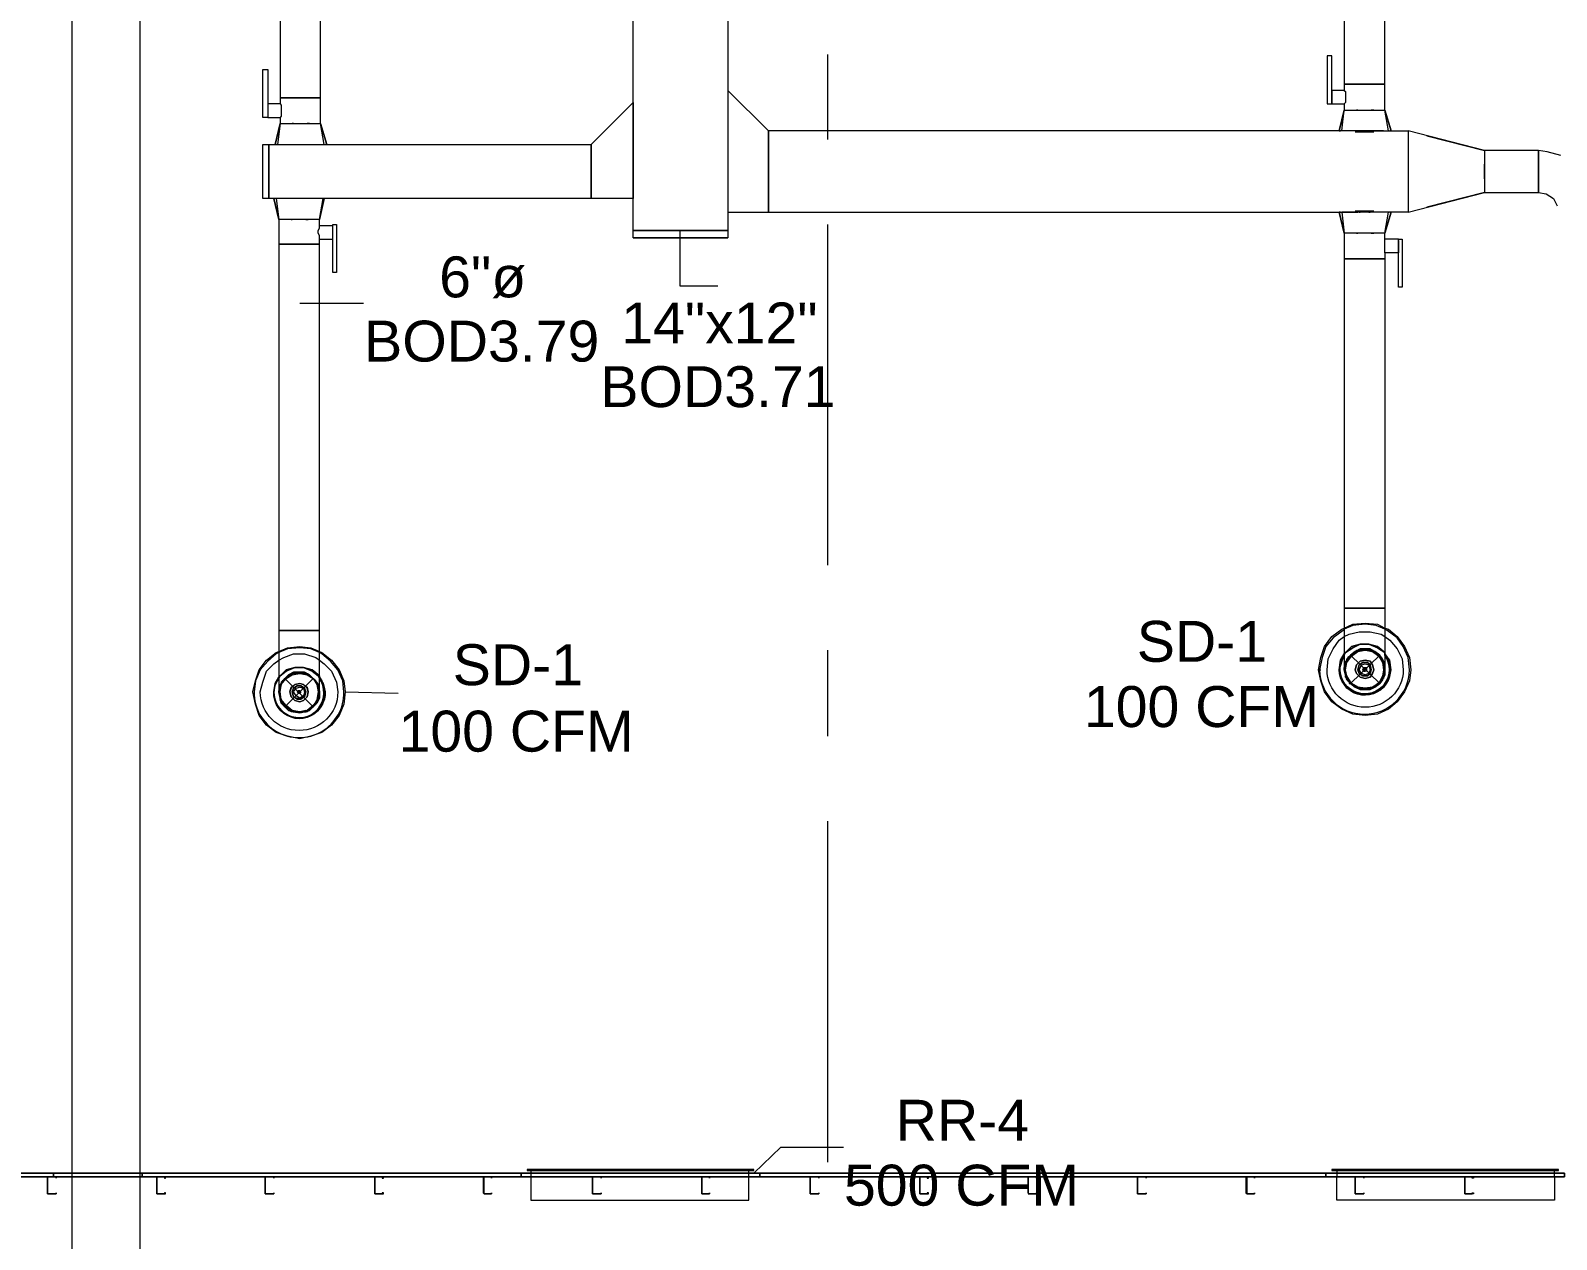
# Model space of a CAD drawing. Header units: metres. Extents: x 29 to 268, y -7 to 151.
# Drawn here: x 80.54 to 86.22, y 35.82 to 40.32 of the extents above; entities that cross this region are included whole.
import ezdxf

# ---------------------------------------------------------------- set-up
doc = ezdxf.new("R2010")
doc.units = ezdxf.units.M
doc.layers.add('HVAC - Ductos', color=5, linetype='Continuous', lineweight=50)
doc.layers.add('PDF2_Geometry', color=7, linetype='Continuous', true_color=0xaaaaaa)
doc.layers.add('PDF2_Text', color=7, linetype='Continuous')
doc.styles.add('PDF Helvetica', font='')
doc.styles.get('PDF Helvetica').set_extended_font_data('Helvetica')

msp = doc.modelspace()

# ---------------------------------------------------------------- linework, layer by layer
at = {"layer": 'HVAC - Ductos', "lineweight": 0}
for points in [[(85.4307, 40.123), (85.4353, 40.123), (85.4398, 40.123), (85.4536, 40.123), (85.4719, 40.123), (85.4903, 40.123), (85.5086, 40.123), (85.5269, 40.123), (85.5452, 40.123), (85.5636, 40.123), (85.5728, 40.123), (85.5819, 40.123), (85.5819, 41.3697), (85.5728, 41.3697), (85.5636, 41.3697), (85.5452, 41.3697), (85.5269, 41.3697), (85.5086, 41.3697), (85.4903, 41.3697), (85.4719, 41.3697), (85.4536, 41.3697), (85.4398, 41.3697), (85.4353, 41.3697), (85.4307, 41.3697)], [(82.7815, 39.5775), (82.7815, 40.7647), (83.1344, 40.7647), (83.1344, 39.5775)], [(81.4019, 40.178), (81.4202, 40.178), (81.4202, 39.9992), (81.4019, 39.9992)], [(82.7815, 39.6967), (82.6257, 39.6967), (82.6257, 39.8984), (82.7815, 40.0542)], [(85.4811, 40.0267), (85.4765, 40.0267)], [(85.5406, 40.0267), (85.5361, 40.0267), (85.5315, 40.0267), (85.5361, 40.0267)], [(81.5165, 39.9763), (81.5119, 39.9763)], [(81.5761, 39.9763), (81.5715, 39.9763), (81.5669, 39.9763), (81.5715, 39.9763)], [(85.4123, 39.9488), (85.4169, 39.9488)], [(81.4248, 39.8984), (81.4248, 39.6967), (81.4019, 39.6967), (81.4019, 39.8984)], [(82.6257, 39.8984), (82.6257, 39.6967), (81.4248, 39.6967), (81.4248, 39.8984)], [(85.4169, 39.6463), (85.4123, 39.6463)], [(81.6631, 39.5455), (81.6631, 39.5501), (81.6631, 39.5547), (81.6631, 39.5593), (81.6631, 39.5638), (81.6631, 39.573), (81.6631, 39.5775), (81.6631, 39.5867), (81.6631, 39.5913), (81.6631, 39.5959), (81.6127, 39.5959), (81.6127, 39.6188), (81.6081, 39.6188), (81.6035, 39.6188), (81.5898, 39.6188), (81.5761, 39.6188), (81.5577, 39.6188), (81.5394, 39.6188), (81.5165, 39.6188), (81.4981, 39.6188), (81.4844, 39.6188), (81.4707, 39.6188), (81.4661, 39.6188), (81.4615, 39.6188), (81.4615, 39.5271), (81.4661, 39.5271), (81.4707, 39.5271), (81.4844, 39.5271), (81.4981, 39.5271), (81.5165, 39.5271), (81.5394, 39.5271), (81.5577, 39.5271), (81.5761, 39.5271), (81.5898, 39.5271), (81.6035, 39.5271), (81.6127, 39.5271), (81.6127, 39.5455)], [(81.5073, 39.6188), (81.5119, 39.6188)], [(81.5623, 39.6188), (81.5669, 39.6188), (81.5715, 39.6188), (81.5669, 39.6188)], [(81.6631, 39.6005), (81.6769, 39.6005), (81.6769, 39.4217), (81.6631, 39.4217)], [(85.4765, 39.5684), (85.4811, 39.5684)], [(85.5315, 39.5684), (85.5361, 39.5684), (85.5406, 39.5684), (85.5361, 39.5684)], [(81.6127, 39.5271), (81.6035, 39.5271), (81.5898, 39.5271), (81.5761, 39.5271), (81.5577, 39.5271), (81.5394, 39.5271), (81.5165, 39.5271), (81.4981, 39.5271), (81.4844, 39.5271), (81.4707, 39.5271), (81.4661, 39.5271), (81.4615, 39.5271), (81.4615, 38.0879), (81.4661, 38.0879), (81.4707, 38.0879), (81.4844, 38.0879), (81.4981, 38.0879), (81.5165, 38.0879), (81.5394, 38.0879), (81.5577, 38.0879), (81.5761, 38.0879), (81.5898, 38.0879), (81.6035, 38.0879), (81.6127, 38.0879)], [(85.6461, 39.3667), (85.6323, 39.3667), (85.6323, 39.5455), (85.6461, 39.5455)], [(85.4307, 37.9963), (85.4353, 38.0055), (85.4628, 38.0238), (85.4903, 38.0375), (85.5223, 38.0375), (85.5544, 38.0238), (85.5819, 38.0055), (85.5544, 38.0284), (85.5223, 38.0375), (85.4903, 38.0375), (85.4582, 38.0284), (85.4353, 38.0055), (85.4307, 38.0009), (85.4353, 38.0055)], [(85.5819, 38.0055), (85.5544, 38.0238), (85.5223, 38.0375), (85.4903, 38.0375), (85.4628, 38.0238), (85.4353, 38.0055), (85.4582, 38.0284), (85.4903, 38.0375), (85.5223, 38.0375), (85.5544, 38.0284), (85.5819, 38.0055), (85.5819, 38.0009), (85.5819, 38.0055), (85.5819, 37.9963)], [(85.4307, 38.0009), (85.4169, 37.9779), (85.4123, 37.9413), (85.4169, 37.9779)], [(85.5728, 37.9184), (85.559, 37.8909), (85.5361, 37.8771), (85.5086, 37.8725), (85.4811, 37.8771), (85.4582, 37.8909), (85.4398, 37.9184), (85.4353, 37.9413), (85.4398, 37.9688), (85.4582, 37.9917), (85.4811, 38.0101), (85.5086, 38.0147), (85.5361, 38.0101), (85.559, 37.9917), (85.5728, 37.9688), (85.5773, 37.9413)], [(85.4765, 37.9596), (85.4719, 37.9413), (85.4765, 37.9596), (85.4903, 37.9734), (85.5086, 37.9779), (85.5269, 37.9734), (85.5361, 37.9596), (85.5406, 37.9413), (85.5361, 37.9596), (85.5269, 37.9734), (85.5086, 37.9779), (85.4903, 37.9734)], [(81.4661, 37.9184), (81.489, 37.9413), (81.5211, 37.9505), (81.5531, 37.9505), (81.5853, 37.9413), (81.6127, 37.9184), (81.6127, 37.9138), (81.6127, 37.9184), (81.5853, 37.9413), (81.5531, 37.9505), (81.5211, 37.9505), (81.489, 37.9413), (81.4661, 37.9184), (81.4615, 37.9138)], [(81.6081, 37.9184), (81.5853, 37.9367), (81.5531, 37.9505), (81.5211, 37.9505), (81.489, 37.9367), (81.4661, 37.9184), (81.4615, 37.9092), (81.4661, 37.9184), (81.489, 37.9367), (81.5211, 37.9505), (81.5531, 37.9505), (81.5853, 37.9367), (81.6081, 37.9184), (81.6127, 37.9092)], [(81.4661, 37.8771), (81.4753, 37.8955), (81.4844, 37.9092), (81.5027, 37.9229), (81.5165, 37.9275), (81.5394, 37.9321), (81.5577, 37.9275), (81.5761, 37.9229), (81.5898, 37.9092), (81.6035, 37.8955), (81.6081, 37.8771), (81.6127, 37.8588), (81.6081, 37.8405), (81.6035, 37.8221), (81.5898, 37.8038), (81.5761, 37.7946), (81.5577, 37.7855), (81.5394, 37.7855), (81.5165, 37.7855), (81.5027, 37.7946), (81.4844, 37.8038), (81.4753, 37.8221), (81.4661, 37.8405), (81.4661, 37.8588)], [(85.449, 37.8909), (85.4536, 37.8909), (85.4719, 37.8771), (85.4903, 37.8679), (85.5086, 37.8679), (85.5269, 37.8679), (85.5452, 37.8771), (85.5636, 37.8909), (85.5728, 37.9047), (85.5819, 37.9229), (85.5819, 37.9413), (85.5819, 37.9505), (85.5819, 37.9413), (85.5819, 37.9229), (85.5728, 37.9047), (85.5636, 37.8909), (85.5452, 37.8771), (85.5269, 37.8679), (85.5086, 37.8679), (85.4903, 37.8679), (85.4719, 37.8771), (85.4536, 37.8909)], [(85.5361, 37.9275), (85.5406, 37.9413), (85.5361, 37.9275), (85.5269, 37.9138), (85.5086, 37.9092), (85.4903, 37.9138), (85.4765, 37.9275), (85.4719, 37.9413), (85.4765, 37.9275), (85.4903, 37.9138), (85.5086, 37.9092), (85.5269, 37.9138)], [(85.4857, 37.9596), (85.4811, 37.9413), (85.4857, 37.9596), (85.4995, 37.9688), (85.5178, 37.9688), (85.5269, 37.9596), (85.5315, 37.9413), (85.5269, 37.9596), (85.5178, 37.9688), (85.4995, 37.9688)], [(85.5269, 37.9275), (85.5315, 37.9413), (85.5269, 37.9275), (85.5178, 37.9184), (85.4995, 37.9184), (85.4857, 37.9275), (85.4811, 37.9413), (85.4857, 37.9275), (85.4995, 37.9184), (85.5178, 37.9184)], [(85.5223, 37.9275), (85.5086, 37.9229), (85.4949, 37.9275), (85.4857, 37.9413), (85.4949, 37.9596), (85.5086, 37.9642), (85.5223, 37.9596), (85.5269, 37.9413)], [(85.5086, 37.9367), (85.5132, 37.9413), (85.5132, 37.9367), (85.504, 37.9367), (85.4995, 37.9413), (85.504, 37.9505), (85.5132, 37.9505), (85.5132, 37.9413), (85.5086, 37.9459), (85.504, 37.9459), (85.504, 37.9413), (85.504, 37.9367)], [(81.4615, 37.9138), (81.4477, 37.8909), (81.4431, 37.8588), (81.4477, 37.8909)], [(81.5073, 37.8725), (81.5027, 37.8588), (81.5073, 37.8771), (81.5211, 37.8863), (81.5394, 37.8909), (81.5531, 37.8863), (81.5669, 37.8771), (81.5715, 37.8588), (81.5669, 37.8725), (81.5531, 37.8863), (81.5394, 37.8909), (81.5211, 37.8863)], [(81.5165, 37.8725), (81.5119, 37.8588), (81.5165, 37.8725), (81.5303, 37.8817), (81.544, 37.8817), (81.5577, 37.8725), (81.5623, 37.8588), (81.5577, 37.8725), (81.544, 37.8817), (81.5303, 37.8817)], [(81.5531, 37.8451), (81.5394, 37.8359), (81.5257, 37.8451), (81.5165, 37.8588), (81.5257, 37.8725), (81.5394, 37.8771), (81.5531, 37.8725), (81.5577, 37.8588)], [(81.5348, 37.8633), (81.5303, 37.8588), (81.5348, 37.8633), (81.5394, 37.8633), (81.544, 37.8588), (81.5394, 37.8633)], [(81.5669, 37.8405), (81.5715, 37.8588), (81.5669, 37.8405), (81.5531, 37.8267), (81.5394, 37.8221), (81.5211, 37.8267), (81.5073, 37.8405), (81.5027, 37.8588), (81.5073, 37.8405), (81.5211, 37.8267), (81.5394, 37.8221), (81.5531, 37.8267)], [(81.5577, 37.8405), (81.5623, 37.8588), (81.5577, 37.8405), (81.544, 37.8313), (81.5303, 37.8313), (81.5165, 37.8405), (81.5119, 37.8588), (81.5165, 37.8405), (81.5303, 37.8359), (81.544, 37.8359)], [(81.5394, 37.8542), (81.544, 37.8588), (81.5394, 37.8542), (81.5348, 37.8542), (81.5303, 37.8588), (81.5348, 37.8542)], [(82.534, 36.0529), (82.4103, 36.0529)], [(82.7723, 36.0529), (82.6119, 36.0529)], [(83.0107, 36.0529), (82.8503, 36.0529)], [(83.2077, 36.0529), (83.0886, 36.0529)], [(85.5315, 36.0529), (85.4123, 36.0529)], [(85.7699, 36.0529), (85.614, 36.0529)], [(86.0082, 36.0529), (85.8478, 36.0529)], [(86.2098, 36.0529), (86.0861, 36.0529)]]:
    msp.add_lwpolyline(points, close=True, dxfattribs=at)
for points in [[(81.4661, 41.1588), (81.4661, 40.0725), (81.4661, 40.0496), (81.4202, 40.0496), (81.4202, 40.0451), (81.4202, 40.0405), (81.4202, 40.0359), (81.4202, 40.0313), (81.4202, 40.0267), (81.4202, 40.0175), (81.4202, 40.013), (81.4202, 40.0084), (81.4202, 40.0038), (81.4202, 39.9992), (81.4661, 39.9992), (81.4661, 39.9763), (81.4569, 39.8984)], [(81.4523, 39.8984), (81.4477, 39.8984), (81.4661, 39.9763), (81.4707, 39.9763), (81.4753, 39.9763), (81.489, 39.9763), (81.5027, 39.9763), (81.5211, 39.9763), (81.544, 39.9763), (81.5623, 39.9763), (81.5807, 39.9763), (81.5944, 39.9763), (81.6081, 39.9763), (81.6127, 39.9763), (81.6173, 39.9763), (81.6173, 40.0725), (81.6081, 40.0725), (81.5944, 40.0725), (81.5807, 40.0725), (81.5623, 40.0725), (81.544, 40.0725), (81.5211, 40.0725), (81.5027, 40.0725), (81.489, 40.0725), (81.4753, 40.0725), (81.4707, 40.0725), (81.4661, 40.0725), (81.4707, 40.0725), (81.4753, 40.0725), (81.489, 40.0725), (81.5027, 40.0725), (81.5211, 40.0725), (81.544, 40.0725), (81.5623, 40.0725), (81.5807, 40.0725), (81.5944, 40.0725), (81.6081, 40.0725), (81.6173, 40.0725), (81.6173, 41.1588)], [(85.5773, 39.9488), (85.5636, 39.9488), (85.5544, 39.9488), (85.5498, 39.9488), (85.5406, 39.9488), (85.5178, 39.9488), (85.4949, 39.9488), (85.4719, 39.9488), (85.4628, 39.9488), (85.4582, 39.9488), (85.4536, 39.9488), (85.4353, 39.9488), (85.4215, 39.9488), (85.4307, 40.0267), (85.4353, 40.0267), (85.4398, 40.0267), (85.4536, 40.0267), (85.4719, 40.0267), (85.4903, 40.0267), (85.5086, 40.0267), (85.5269, 40.0267), (85.5452, 40.0267), (85.5636, 40.0267), (85.5728, 40.0267), (85.5773, 40.0267), (85.5819, 40.0267), (85.5819, 40.123), (85.5728, 40.123), (85.5636, 40.123), (85.5452, 40.123), (85.5269, 40.123), (85.5086, 40.123), (85.4903, 40.123), (85.4719, 40.123), (85.4536, 40.123), (85.4398, 40.123), (85.4353, 40.123), (85.4307, 40.123), (85.4307, 40.1001), (85.3848, 40.1001), (85.3848, 40.0955), (85.3848, 40.0909), (85.3848, 40.0863), (85.3848, 40.0817), (85.3848, 40.0725), (85.3848, 40.068), (85.3848, 40.0634), (85.3848, 40.0588), (85.3848, 40.0542), (85.3848, 40.0496), (85.3848, 40.2284), (85.3665, 40.2284), (85.3665, 40.0496), (85.3848, 40.0496), (85.4307, 40.0496), (85.4307, 40.0267)], [(85.4765, 39.9488), (83.2857, 39.9488), (83.2857, 39.6463), (83.2857, 39.9488), (83.1344, 40.1001), (83.1344, 39.6463), (83.2857, 39.6463), (85.4765, 39.6463)], [(85.4307, 40.1001), (85.4353, 40.0955), (85.4353, 40.0863), (85.4353, 40.0771), (85.4353, 40.068), (85.4353, 40.0634), (85.4353, 40.0542), (85.4307, 40.0496)], [(81.4661, 40.0496), (81.4707, 40.0451), (81.4707, 40.0359), (81.4707, 40.0267), (81.4707, 40.0221), (81.4707, 40.013), (81.4707, 40.0038), (81.4661, 39.9992)], [(85.4123, 39.9488), (85.4307, 40.0267), (85.4123, 39.9488)], [(85.4353, 40.0267), (85.4353, 40.0267)], [(85.4353, 40.0267), (85.4353, 40.0267)], [(85.5819, 39.9488), (85.5911, 39.9488), (85.5957, 39.9488), (85.5819, 40.0267), (85.6049, 39.9488), (85.6003, 39.9488), (85.6049, 39.9488), (85.5819, 40.0267)], [(81.4661, 39.9763), (81.4477, 39.8984), (81.4523, 39.8984), (81.4569, 39.8984), (81.4661, 39.8984)], [(81.4707, 39.9763), (81.4707, 39.9763)], [(81.4707, 39.9763), (81.4707, 39.9763)], [(81.6403, 39.8984), (81.6173, 39.9763), (81.6403, 39.8984)], [(81.6311, 39.8984), (81.6173, 39.9763)], [(85.5406, 39.9443), (85.5178, 39.9443), (85.4949, 39.9443), (85.4719, 39.9443)], [(85.4903, 39.9488), (85.4857, 39.9488)], [(85.5269, 39.9488), (85.5223, 39.9488)], [(85.5406, 39.9488), (85.669, 39.9488), (85.669, 39.6463), (85.5406, 39.6463)], [(85.7378, 39.9305), (85.9532, 39.8755), (85.669, 39.9488), (85.669, 39.6463), (85.9532, 39.7197), (85.7378, 39.6647)], [(81.4707, 39.8984), (81.489, 39.8984), (81.4935, 39.8984), (81.4981, 39.8984), (81.5073, 39.8984), (81.5211, 39.8984), (81.5257, 39.8984)], [(81.5303, 39.8984), (81.5531, 39.8984), (81.5577, 39.8984), (81.5623, 39.8984), (81.5761, 39.8984), (81.5853, 39.8984), (81.5898, 39.8984), (81.599, 39.8984), (81.6127, 39.8984)], [(81.6173, 39.8984), (81.6265, 39.8984), (81.6311, 39.8984), (81.6357, 39.8984), (81.6403, 39.8984), (81.6357, 39.8984)], [(81.6219, 39.8984), (81.6219, 39.8984)], [(85.9532, 39.7655), (85.9532, 39.7609), (85.9532, 39.7425), (85.9532, 39.7334), (85.9532, 39.7242), (85.9532, 39.7197), (86.1549, 39.7197), (86.1549, 39.7242), (86.1549, 39.7334), (86.1549, 39.7425), (86.1549, 39.7609), (86.1549, 39.7792), (86.1549, 39.7975), (86.1549, 39.8159), (86.1549, 39.8343), (86.1549, 39.8525), (86.1549, 39.8617), (86.1549, 39.8709), (86.1549, 39.8755), (85.9532, 39.8755), (85.9532, 39.8709), (85.9532, 39.8617), (85.9532, 39.8525), (85.9532, 39.8343), (85.9532, 39.8297)], [(85.9532, 39.8755), (85.9532, 39.8709)], [(85.9532, 39.8525), (85.9532, 39.8251), (85.9532, 39.7975), (85.9532, 39.7701), (85.9532, 39.7425)], [(86.2374, 39.8571), (86.1869, 39.8709), (86.1549, 39.8755), (86.1549, 39.8709), (86.1549, 39.8617), (86.1549, 39.8525), (86.1549, 39.8343), (86.1549, 39.8159), (86.1549, 39.7975), (86.1549, 39.7792), (86.1549, 39.7609), (86.1549, 39.7425), (86.1549, 39.7334), (86.1549, 39.7242), (86.1549, 39.7197), (86.1824, 39.7151), (86.2098, 39.6967), (86.2236, 39.6693)], [(85.9532, 39.7701), (85.9532, 39.7792), (85.9532, 39.7975), (85.9532, 39.8159), (85.9532, 39.8251)], [(81.4615, 39.6967), (81.4523, 39.6967), (81.4477, 39.6967), (81.4431, 39.6967), (81.4615, 39.6188), (81.4431, 39.6967)], [(81.4431, 39.6967), (81.4431, 39.6967)], [(81.4523, 39.6967), (81.4615, 39.6188)], [(81.6081, 39.6967), (81.5898, 39.6967), (81.5853, 39.6967), (81.5807, 39.6967), (81.5715, 39.6967), (81.5577, 39.6967), (81.5531, 39.6967), (81.5485, 39.6967), (81.5257, 39.6967), (81.5211, 39.6967), (81.5165, 39.6967), (81.5027, 39.6967), (81.4935, 39.6967), (81.489, 39.6967), (81.4844, 39.6967), (81.4661, 39.6967)], [(81.6311, 39.6967), (81.6265, 39.6967), (81.6219, 39.6967), (81.6127, 39.6967)], [(81.6311, 39.6967), (81.6127, 39.6188), (81.6311, 39.6967)], [(81.6127, 39.6188), (81.6265, 39.6967)], [(81.6311, 39.6967), (81.6311, 39.6967)], [(85.9532, 39.7288), (85.9532, 39.7197)], [(85.4123, 39.6463), (85.4307, 39.5684), (85.4123, 39.6463)], [(85.5498, 39.6463), (85.5406, 39.6463), (85.5178, 39.6463), (85.4949, 39.6463), (85.4719, 39.6463), (85.4628, 39.6463), (85.4582, 39.6463), (85.4536, 39.6463), (85.4353, 39.6463), (85.4215, 39.6463), (85.4307, 39.5684)], [(85.4261, 39.6463), (85.4307, 39.6463)], [(85.6323, 39.5455), (85.5819, 39.5455), (85.5819, 39.5684), (85.6049, 39.6463), (85.6003, 39.6463), (85.6049, 39.6463), (85.5819, 39.5684), (85.5773, 39.5684), (85.5728, 39.5684), (85.5636, 39.5684), (85.5452, 39.5684), (85.5269, 39.5684), (85.5086, 39.5684), (85.4903, 39.5684), (85.4719, 39.5684), (85.4536, 39.5684), (85.4398, 39.5684), (85.4353, 39.5684), (85.4307, 39.5684), (85.4307, 39.4721), (85.4353, 39.4721), (85.4398, 39.4721), (85.4536, 39.4721), (85.4719, 39.4721), (85.4903, 39.4721), (85.5086, 39.4721), (85.5269, 39.4721), (85.5452, 39.4721), (85.5636, 39.4721), (85.5728, 39.4721), (85.5819, 39.4721), (85.5819, 38.1705), (85.5728, 38.1705), (85.5636, 38.1705), (85.5452, 38.1705), (85.5269, 38.1705), (85.5086, 38.1705), (85.4903, 38.1705), (85.4719, 38.1705), (85.4536, 38.1705), (85.4398, 38.1705), (85.4353, 38.1705), (85.4307, 38.1705), (85.4353, 38.1705), (85.4398, 38.1705), (85.4536, 38.1705), (85.4719, 38.1705), (85.4903, 38.1705), (85.5086, 38.1705), (85.5269, 38.1705), (85.5452, 38.1705), (85.5636, 38.1705), (85.5728, 38.1705), (85.5819, 38.1705), (85.5819, 38.1384), (85.5819, 38.0834), (85.5819, 38.0375), (85.5819, 37.9963), (85.5819, 37.9688), (85.5819, 37.9505), (85.5819, 37.9413)], [(85.4673, 39.6463), (85.4811, 39.6463)], [(85.4719, 39.6509), (85.4949, 39.6509), (85.5178, 39.6509), (85.5406, 39.6509)], [(85.4857, 39.6463), (85.4903, 39.6463)], [(85.5223, 39.6463), (85.5269, 39.6463)], [(85.5773, 39.6463), (85.5636, 39.6463), (85.5544, 39.6463), (85.5498, 39.6463), (85.5361, 39.6463)], [(85.5819, 39.5684), (85.5957, 39.6463), (85.5911, 39.6463), (85.5819, 39.6463)], [(81.4661, 39.6188), (81.4661, 39.6188)], [(81.4661, 39.6188), (81.4661, 39.6188)], [(81.6127, 39.5455), (81.6127, 39.5501), (81.6127, 39.5547), (81.6127, 39.5593), (81.6081, 39.5684), (81.6081, 39.5775), (81.6127, 39.5867), (81.6127, 39.5913), (81.6127, 39.5959)], [(82.7815, 39.5501), (82.7815, 39.5775), (83.1344, 39.5775), (83.1344, 39.5501)], [(82.9557, 39.5775), (82.9557, 39.3713), (83.0977, 39.3713)], [(85.4353, 39.5684), (85.4353, 39.5684)], [(85.4353, 39.5684), (85.4353, 39.5684)], [(83.1344, 39.5501), (82.7815, 39.5501), (83.1344, 39.5501)], [(85.6323, 39.5409), (85.6323, 39.5363), (85.6323, 39.5317), (85.6323, 39.5271), (85.6323, 39.5225), (85.6323, 39.5134), (85.6323, 39.5088), (85.6323, 39.5042), (85.6323, 39.4996), (85.6323, 39.4951), (85.5819, 39.4951), (85.5819, 39.4721), (85.5728, 39.4721), (85.5636, 39.4721), (85.5452, 39.4721), (85.5269, 39.4721), (85.5086, 39.4721), (85.4903, 39.4721), (85.4719, 39.4721), (85.4536, 39.4721), (85.4398, 39.4721), (85.4353, 39.4721), (85.4307, 39.4721), (85.4307, 38.1705), (85.4307, 38.1201), (85.4307, 38.0697), (85.4307, 38.0238), (85.4307, 37.9871), (85.4307, 37.9596), (85.4307, 37.9459), (85.4307, 37.9413), (85.4307, 37.9505), (85.4307, 37.9413), (85.4353, 37.9229), (85.4398, 37.9047), (85.449, 37.8955), (85.4398, 37.9047), (85.4353, 37.9229), (85.4307, 37.9413)], [(85.5819, 39.4951), (85.5819, 39.4996), (85.5819, 39.5088), (85.5819, 39.518), (85.5819, 39.5271), (85.5819, 39.5317), (85.5819, 39.5409), (85.5819, 39.5455)], [(81.5394, 39.3071), (81.7777, 39.3071)], [(81.6127, 37.8588), (81.6127, 37.8633), (81.6127, 37.8817), (81.6127, 37.9138), (81.6127, 37.9505), (81.6127, 38.0009), (81.6127, 38.0513), (81.6127, 38.0879), (81.6035, 38.0879), (81.5898, 38.0879), (81.5761, 38.0879), (81.5577, 38.0879), (81.5394, 38.0879), (81.5165, 38.0879), (81.4981, 38.0879), (81.4844, 38.0879), (81.4707, 38.0879), (81.4661, 38.0879), (81.4615, 38.0879), (81.4615, 38.0329), (81.4615, 37.9825), (81.4615, 37.9367), (81.4615, 37.9001), (81.4615, 37.8725), (81.4615, 37.8588), (81.4615, 37.8633), (81.4615, 37.8588), (81.4661, 37.8359), (81.4707, 37.8175), (81.4844, 37.8038), (81.4981, 37.7901), (81.5165, 37.7855), (81.5394, 37.7809), (81.5577, 37.7855), (81.5761, 37.7901), (81.5898, 37.8038), (81.6035, 37.8175), (81.6127, 37.8359), (81.6127, 37.8588), (81.6127, 37.8633), (81.6127, 37.8588), (81.6127, 37.8359), (81.6035, 37.8175), (81.5898, 37.8038), (81.5761, 37.7901), (81.5577, 37.7855), (81.5394, 37.7809), (81.5165, 37.7855), (81.4981, 37.7901), (81.4844, 37.8038), (81.4707, 37.8175), (81.4661, 37.8359), (81.4615, 37.8588)], [(85.5819, 38.0971), (85.5957, 38.0925), (85.6278, 38.0651), (85.6553, 38.0284), (85.6736, 37.9871), (85.6782, 37.9413), (85.6736, 37.9001), (85.6553, 37.8588), (85.6278, 37.8221), (85.5957, 37.7946), (85.5544, 37.7763), (85.5086, 37.7717), (85.4628, 37.7763), (85.4215, 37.7946), (85.3848, 37.8221), (85.3573, 37.8588), (85.3436, 37.9001), (85.3344, 37.9413), (85.3436, 37.9871), (85.3573, 38.0284), (85.3848, 38.0651), (85.4215, 38.0925), (85.4307, 38.0971)], [(85.4307, 38.0971), (85.4628, 38.1109), (85.5086, 38.1155), (85.5544, 38.1109), (85.5819, 38.0971)], [(85.5819, 38.0925), (85.5498, 38.1063), (85.5086, 38.1109), (85.4628, 38.1063), (85.4307, 38.0925)], [(85.4307, 38.0651), (85.449, 38.0742), (85.4857, 38.0834), (85.5269, 38.0834), (85.5682, 38.0742), (85.5819, 38.0651)], [(81.6127, 38.0101), (81.6219, 38.0055), (81.6585, 37.9779), (81.6861, 37.9413), (81.7044, 37.9001), (81.709, 37.8588), (81.7044, 37.8129), (81.6861, 37.7717), (81.6585, 37.7351), (81.6219, 37.7075), (81.5807, 37.6938), (81.5394, 37.6846), (81.4935, 37.6938), (81.4523, 37.7075), (81.4156, 37.7351), (81.3881, 37.7717), (81.3744, 37.8129), (81.3652, 37.8588), (81.3744, 37.9001), (81.3881, 37.9413), (81.4156, 37.9779), (81.4523, 38.0055), (81.4615, 38.0101)], [(81.4615, 38.0101), (81.4935, 38.0238), (81.5394, 38.0284), (81.5807, 38.0238), (81.6127, 38.0101)], [(81.6127, 38.0055), (81.5807, 38.0192), (81.5394, 38.0238), (81.4935, 38.0192), (81.4615, 38.0055)], [(81.4615, 37.9779), (81.4798, 37.9871), (81.5165, 38.0009), (81.5577, 38.0009), (81.599, 37.9871), (81.6127, 37.9779)], [(85.5819, 37.9505), (85.5819, 37.9642), (85.5728, 37.9825), (85.5636, 37.9963), (85.5452, 38.0101), (85.5269, 38.0192), (85.5086, 38.0192), (85.4903, 38.0192), (85.4719, 38.0101), (85.4536, 37.9963), (85.4398, 37.9825), (85.4353, 37.9642), (85.4307, 37.9505)], [(85.5315, 38.0147), (85.5361, 38.0147), (85.5406, 38.0101), (85.559, 37.9963), (85.5728, 37.9779), (85.5773, 37.9642), (85.5819, 37.9413), (85.5773, 37.9229), (85.5728, 37.9047), (85.559, 37.8909), (85.5452, 37.8817), (85.5269, 37.8725), (85.5086, 37.8679), (85.4903, 37.8725), (85.4719, 37.8817), (85.4536, 37.8909), (85.4444, 37.9047), (85.4353, 37.9229), (85.4353, 37.9413), (85.4353, 37.9642), (85.4444, 37.9779)], [(85.4353, 37.9688), (85.4353, 37.9734), (85.4398, 37.9734)], [(85.5728, 37.9779), (85.559, 37.9963), (85.5452, 38.0055), (85.5269, 38.0147), (85.5086, 38.0192), (85.4903, 38.0147), (85.4719, 38.0055), (85.4536, 37.9963), (85.4444, 37.9779), (85.4536, 37.9963), (85.4765, 38.0101), (85.4765, 38.0147), (85.4811, 38.0147)], [(85.4811, 38.0101), (85.5086, 38.0192), (85.5315, 38.0101)], [(85.5773, 37.9734), (85.5773, 37.9688), (85.5819, 37.9413), (85.5773, 37.9184)], [(85.5773, 37.9734), (85.5773, 37.9734)], [(81.6127, 37.8633), (81.6127, 37.8771), (81.6035, 37.8955), (81.5898, 37.9092), (81.5761, 37.9229), (81.5577, 37.9321), (81.5394, 37.9321), (81.5165, 37.9321), (81.4981, 37.9229), (81.4844, 37.9092), (81.4707, 37.8955), (81.4661, 37.8771), (81.4615, 37.8633)], [(81.5669, 37.7901), (81.5898, 37.8038), (81.6035, 37.8267), (81.5898, 37.8083), (81.5669, 37.7901), (81.5394, 37.7855), (81.5119, 37.7901), (81.489, 37.8083), (81.4707, 37.8313), (81.4661, 37.8588), (81.4707, 37.8863), (81.489, 37.9092), (81.5119, 37.9229), (81.5394, 37.9275), (81.5669, 37.9229), (81.5898, 37.9092), (81.6035, 37.8863), (81.6081, 37.8588), (81.6035, 37.8313)], [(81.4707, 37.8863), (81.4844, 37.9092), (81.5073, 37.9229)], [(81.5073, 37.9275), (81.5119, 37.9275), (81.5394, 37.9321), (81.5623, 37.9275), (81.5669, 37.9275), (81.5715, 37.9275)], [(81.5073, 37.9275), (81.5073, 37.9275)], [(81.5669, 37.9229), (81.5898, 37.9092), (81.6035, 37.8909)], [(85.3344, 37.9413), (85.3436, 37.9413)], [(85.4398, 37.9184), (85.4353, 37.9413), (85.4398, 37.9688)], [(85.4398, 37.9092), (85.4353, 37.9138), (85.4353, 37.9184)], [(85.5773, 37.9184), (85.5773, 37.9138), (85.5773, 37.9092)], [(81.4661, 37.8817), (81.4661, 37.8863), (81.4707, 37.8909)], [(81.4707, 37.8313), (81.4661, 37.8588), (81.4707, 37.8817)], [(81.6081, 37.8909), (81.6081, 37.8863), (81.6081, 37.8817), (81.6127, 37.8588), (81.6081, 37.8313)], [(85.4765, 37.8771), (85.4536, 37.8909), (85.4398, 37.9138)], [(85.449, 37.8955), (85.449, 37.8909)], [(85.4811, 37.8725), (85.4765, 37.8725)], [(85.5315, 37.8725), (85.5086, 37.8679), (85.4811, 37.8725)], [(85.5406, 37.8725), (85.5361, 37.8725), (85.5315, 37.8725)], [(85.5728, 37.9138), (85.559, 37.8909), (85.5406, 37.8771)], [(81.4707, 37.8267), (81.4661, 37.8267), (81.4661, 37.8313)], [(81.5073, 37.7901), (81.4844, 37.8038), (81.4707, 37.8267)], [(81.6035, 37.8175), (81.6035, 37.8175)], [(81.6081, 37.8313), (81.6081, 37.8267)], [(81.709, 37.8588), (81.9061, 37.8542)], [(81.5119, 37.7855), (81.5073, 37.7855), (81.5073, 37.7901)], [(81.5623, 37.7901), (81.5394, 37.7855), (81.5119, 37.7901)], [(81.5715, 37.7901), (81.5669, 37.7855), (81.5623, 37.7855)], [(83.2307, 36.0667), (83.3315, 36.1629), (83.5653, 36.1629)], [(82.3873, 36.0759), (83.2307, 36.0759), (83.2307, 36.0805), (82.3873, 36.0805), (82.3873, 36.0759), (82.4011, 36.0759), (82.4011, 36.0529), (83.2123, 36.0529), (82.4011, 36.0529), (82.4011, 35.9659), (83.2123, 35.9659), (83.2123, 36.0529), (83.2123, 36.0759), (83.2261, 36.0759)], [(83.2031, 36.0805), (82.4103, 36.0805)], [(83.2077, 36.0529), (83.2077, 36.0529)], [(85.3894, 36.0759), (85.4032, 36.0759), (85.4032, 36.0529), (86.2144, 36.0529), (86.2144, 35.9659), (85.4032, 35.9659), (85.4032, 36.0529), (86.2144, 36.0529), (86.2144, 36.0759), (86.2282, 36.0759), (86.2282, 36.0805), (85.3848, 36.0805), (85.3848, 36.0759), (86.2282, 36.0759)], [(86.2053, 36.0805), (85.4123, 36.0805)], [(86.2098, 36.0529), (86.2098, 36.0529)]]:
    msp.add_lwpolyline(points, dxfattribs=at)
for points in [[(81.0719, 35.0309), (81.0719, 35.2875), (81.0353, 35.2921), (80.9985, 35.3104), (80.9711, 35.3379), (80.9527, 35.3746), (80.9435, 35.4113), (80.6915, 35.4113), (80.6915, 40.783), (80.9435, 40.783), (80.9435, 35.4113), (80.6915, 35.4113, 0.402764)], [(85.4123, 37.9413, 1.352721), (85.5819, 37.9963), (85.5957, 37.9734), (85.6003, 37.9413, -1.326674), (85.4307, 37.9963), (85.4215, 37.9734), (85.4123, 37.9413, 0.962878), (85.6049, 37.9413), (85.6003, 37.9779), (85.5819, 38.0009, -1.406936)], [(81.4431, 37.8588, 1.387872), (81.6127, 37.9092), (81.6265, 37.8909), (81.6311, 37.8588, -1.387872), (81.4615, 37.9092), (81.4477, 37.8909), (81.4431, 37.8588, 1.009864), (81.6357, 37.8588), (81.6265, 37.8909), (81.6127, 37.9138, -1.442888)]]:
    msp.add_lwpolyline(points, format="xyb", close=True, dxfattribs=at)
for points in [[(85.4307, 38.0925), (85.4261, 38.0879), (85.3894, 38.0605), (85.3619, 38.0284), (85.3482, 37.9871), (85.339, 37.9413, 0.986375), (85.6736, 37.9413), (85.669, 37.9871), (85.6507, 38.0284), (85.6278, 38.0605), (85.5911, 38.0879), (85.5819, 38.0925)], [(85.5819, 38.0651), (85.6003, 38.0513), (85.6278, 38.0192), (85.6461, 37.9825), (85.6507, 37.9413, -0.98101), (85.3665, 37.9413), (85.3711, 37.9825), (85.3894, 38.0192), (85.4123, 38.0513), (85.4307, 38.0651)], [(81.4615, 38.0055), (81.4523, 38.0009), (81.4202, 37.9734), (81.3927, 37.9413), (81.3744, 37.9001), (81.3698, 37.8588, 1.01402), (81.7044, 37.8588), (81.6998, 37.9001), (81.6815, 37.9413), (81.654, 37.9734), (81.6219, 38.0009), (81.6127, 38.0055)], [(81.6127, 37.9779), (81.6311, 37.9642), (81.6585, 37.9367), (81.6769, 37.8955), (81.6815, 37.8588, -0.994124), (81.3927, 37.8588), (81.4019, 37.8955), (81.4156, 37.9367), (81.4431, 37.9642), (81.4615, 37.9779)]]:
    msp.add_lwpolyline(points, format="xyb", dxfattribs=at)
at = {"layer": 'PDF2_Geometry', "lineweight": 0}
for points in [[(83.5057, 40.233), (83.5057, 39.9167)], [(83.5057, 39.6005), (83.5057, 38.3309)], [(83.5057, 38.0147), (83.5057, 37.6938)], [(83.5057, 37.3775), (83.5057, 36.1079)], [(86.2511, 36.0667), (85.3619, 36.0667), (83.2536, 36.0667), (82.3644, 36.0667), (82.3644, 36.0529), (82.3644, 36.0667), (80.9527, 36.0667), (80.6227, 36.0667), (80.1735, 36.0667), (80.1735, 36.0529), (79.8389, 36.0529), (79.8389, 36.0621), (79.8389, 36.0529), (80.1735, 36.0529), (80.1735, 36.0667), (79.8481, 36.0667), (80.1735, 36.0667), (80.6227, 36.0667), (80.9527, 36.0667), (82.3644, 36.0667), (83.2536, 36.0667), (85.3619, 36.0667), (86.2511, 36.0667)], [(80.6319, 36.0529), (80.6319, 36.0483), (80.6319, 36.0529), (80.5998, 36.0529)], [(80.6319, 36.0483), (80.6319, 36.0483)], [(82.6623, 36.0529), (82.6623, 36.0483), (82.6623, 36.0529), (82.6303, 36.0529)], [(82.6623, 36.0483), (82.6623, 36.0483)], [(83.0656, 36.0529), (83.0656, 36.0483), (83.0656, 36.0529), (83.0381, 36.0529)], [(83.0656, 36.0483), (83.0656, 36.0483)], [(85.504, 36.0529), (85.504, 36.0483), (85.504, 36.0529), (85.4719, 36.0529)], [(85.504, 36.0483), (85.504, 36.0483)], [(85.9119, 36.0529), (85.9119, 36.0483), (85.9074, 36.0483), (85.9074, 36.0529), (85.8799, 36.0529)], [(80.6319, 35.9933), (80.6319, 35.9933)], [(82.6623, 35.9933), (82.6623, 35.9933)], [(83.0656, 35.9933), (83.0656, 35.9933)], [(85.504, 35.9933), (85.504, 35.9933)]]:
    msp.add_lwpolyline(points, dxfattribs=at)
at = {"layer": 'PDF2_Geometry', "color": 8, "lineweight": 0, "true_color": 0x808080}
for points in [[(85.5682, 37.9871), (85.5315, 38.0147), (85.4857, 38.0147), (85.4444, 37.9871), (85.4307, 37.9413), (85.4444, 37.9001), (85.4857, 37.8725), (85.5315, 37.8725), (85.5682, 37.9001), (85.5819, 37.9413)], [(81.599, 37.9001), (81.5623, 37.9275), (81.5165, 37.9275), (81.4753, 37.9001), (81.4615, 37.8588), (81.4753, 37.8129), (81.5165, 37.7855), (81.5623, 37.7855), (81.599, 37.8129), (81.6127, 37.8588)]]:
    msp.add_lwpolyline(points, close=True, dxfattribs=at)
for points in [[(85.4536, 37.9963), (85.5636, 37.8909)], [(85.5636, 37.9963), (85.4536, 37.8909)], [(81.4844, 37.9092), (81.5898, 37.8038)], [(81.5898, 37.9092), (81.4844, 37.8038)]]:
    msp.add_lwpolyline(points, dxfattribs=at)
at = {"layer": 'PDF2_Geometry', "lineweight": 0}
for points in [[(80.6227, 36.0667), (80.6227, 36.0529), (80.2239, 36.0529), (80.6227, 36.0529), (80.6227, 36.0667), (80.1735, 36.0667), (80.1735, 36.0529), (80.1965, 36.0529), (80.1735, 36.0529), (80.1735, 36.0667)], [(80.5998, 36.0483), (80.5998, 35.9933), (80.5998, 35.9888), (80.6319, 35.9888), (80.6319, 35.9933), (80.6319, 35.9888), (80.5998, 35.9888), (80.5998, 35.9933), (80.5998, 36.0483), (80.5998, 36.0529)], [(80.6227, 36.0667), (80.6227, 36.0529)], [(80.6227, 36.0529), (80.9527, 36.0529), (80.9527, 36.0667), (80.9527, 36.0529)], [(82.3644, 36.0667), (82.3644, 36.0529), (82.2544, 36.0529), (82.3644, 36.0529), (82.3644, 36.0667), (80.9527, 36.0667), (80.9527, 36.0529), (81.0077, 36.0529), (80.9527, 36.0529), (80.9527, 36.0667)], [(81.0398, 36.0529), (81.0077, 36.0529), (81.0077, 36.0483), (81.0077, 35.9933), (81.0077, 35.9888), (81.0398, 35.9888), (81.0398, 35.9933), (81.0353, 35.9933), (81.0353, 35.9888), (81.0077, 35.9888), (81.0077, 35.9933), (81.0077, 36.0483), (81.0077, 36.0529), (81.0353, 36.0529), (81.0353, 36.0483), (81.0398, 36.0483)], [(81.4156, 36.0529), (81.0353, 36.0529)], [(81.4431, 36.0529), (81.4156, 36.0529), (81.4111, 36.0529), (81.4111, 36.0483), (81.4111, 35.9933), (81.4111, 35.9888), (81.4156, 35.9888), (81.4431, 35.9888), (81.4431, 35.9933), (81.4431, 35.9888), (81.4156, 35.9888), (81.4111, 35.9888), (81.4111, 35.9933), (81.4111, 36.0483), (81.4111, 36.0529), (81.4156, 36.0529), (81.4431, 36.0529), (81.4431, 36.0483)], [(81.819, 36.0529), (81.4431, 36.0529)], [(81.8511, 36.0529), (81.819, 36.0529), (81.819, 36.0483), (81.819, 35.9933), (81.819, 35.9888), (81.8511, 35.9888), (81.8511, 35.9933), (81.8465, 35.9933), (81.8465, 35.9888), (81.819, 35.9888), (81.819, 35.9933), (81.819, 36.0483), (81.819, 36.0529), (81.8465, 36.0529), (81.8465, 36.0483), (81.8511, 36.0483)], [(82.2269, 36.0529), (81.8511, 36.0529)], [(82.2544, 36.0529), (82.2269, 36.0529), (82.2223, 36.0483), (82.2223, 35.9933), (82.2269, 35.9888), (82.2544, 35.9888), (82.2544, 35.9933), (82.2544, 35.9888), (82.2269, 35.9888), (82.2269, 35.9933), (82.2269, 36.0483), (82.2269, 36.0529), (82.2544, 36.0529), (82.2544, 36.0483)], [(82.3644, 36.0529), (83.2536, 36.0529), (83.2536, 36.0667), (83.2536, 36.0529)], [(82.6303, 36.0483), (82.6303, 35.9933), (82.6303, 35.9888), (82.6623, 35.9888), (82.6623, 35.9933), (82.6623, 35.9888), (82.6303, 35.9888), (82.6303, 35.9933), (82.6303, 36.0483), (82.6303, 36.0529)], [(83.0381, 36.0483), (83.0381, 35.9933), (83.0381, 35.9888), (83.0656, 35.9888), (83.0656, 35.9933), (83.0656, 35.9888), (83.0381, 35.9888), (83.0381, 35.9933), (83.0381, 36.0483), (83.0381, 36.0529)], [(85.3619, 36.0667), (85.3619, 36.0529), (85.0961, 36.0529), (85.3619, 36.0529), (85.3619, 36.0667), (83.2536, 36.0667), (83.2536, 36.0529), (83.4461, 36.0529), (83.2536, 36.0529), (83.2536, 36.0667)], [(83.4736, 36.0529), (83.4461, 36.0529), (83.4415, 36.0529), (83.4415, 36.0483), (83.4415, 35.9933), (83.4415, 35.9888), (83.4461, 35.9888), (83.4736, 35.9888), (83.4736, 35.9933), (83.4736, 35.9888), (83.4461, 35.9888), (83.4415, 35.9888), (83.4415, 35.9933), (83.4415, 36.0483), (83.4415, 36.0529), (83.4461, 36.0529), (83.4736, 36.0529), (83.4736, 36.0483)], [(83.8495, 36.0529), (83.4736, 36.0529)], [(83.8815, 36.0529), (83.8495, 36.0529), (83.8495, 36.0483), (83.8495, 35.9933), (83.8495, 35.9888), (83.8815, 35.9888), (83.8815, 35.9933), (83.8769, 35.9933), (83.8769, 35.9888), (83.8495, 35.9888), (83.8495, 35.9933), (83.8495, 36.0483), (83.8495, 36.0529), (83.8769, 36.0529), (83.8769, 36.0483), (83.8815, 36.0483)], [(84.2573, 36.0529), (83.8815, 36.0529)], [(84.2848, 36.0529), (84.2573, 36.0529), (84.2527, 36.0529), (84.2527, 36.0483), (84.2527, 35.9933), (84.2527, 35.9888), (84.2573, 35.9888), (84.2848, 35.9888), (84.2848, 35.9933), (84.2848, 35.9888), (84.2573, 35.9888), (84.2527, 35.9933), (84.2527, 36.0483), (84.2573, 36.0529), (84.2848, 36.0529), (84.2848, 36.0483)], [(84.6607, 36.0529), (84.2848, 36.0529)], [(84.6927, 36.0529), (84.6607, 36.0529), (84.6607, 36.0483), (84.6607, 35.9933), (84.6607, 35.9888), (84.6927, 35.9888), (84.6927, 35.9933), (84.6927, 35.9888), (84.6607, 35.9888), (84.6607, 35.9933), (84.6607, 36.0483), (84.6607, 36.0529), (84.6927, 36.0529), (84.6927, 36.0483)], [(85.0686, 36.0529), (84.6927, 36.0529)], [(85.0961, 36.0529), (85.0686, 36.0529), (85.064, 36.0483), (85.064, 35.9933), (85.0686, 35.9888), (85.0961, 35.9888), (85.0961, 35.9933), (85.0961, 35.9888), (85.0686, 35.9888), (85.0686, 35.9933), (85.0686, 36.0483), (85.0686, 36.0529), (85.0961, 36.0529), (85.0961, 36.0483)], [(85.3619, 36.0529), (85.3619, 36.0667)], [(85.3619, 36.0529), (86.2511, 36.0529), (86.2511, 36.0667), (86.2511, 36.0529)], [(85.4719, 36.0483), (85.4719, 35.9933), (85.4719, 35.9888), (85.504, 35.9888), (85.504, 35.9933), (85.504, 35.9888), (85.4719, 35.9888), (85.4719, 35.9933), (85.4719, 36.0483), (85.4719, 36.0529)], [(85.8799, 36.0483), (85.8799, 35.9933), (85.8799, 35.9888), (85.9074, 35.9888), (85.9074, 35.9933), (85.9119, 35.9933), (85.9119, 35.9888), (85.8799, 35.9888), (85.8799, 35.9933), (85.8799, 36.0483), (85.8799, 36.0529)]]:
    msp.add_lwpolyline(points, close=True, dxfattribs=at)
at = {"layer": 'PDF2_Geometry', "color": 254, "lineweight": 0, "true_color": 0xd2d2d2}
for points in [[(84.2803, 36.0529), (84.2848, 36.0529)], [(84.6607, 36.0483), (84.6607, 36.0483)], [(84.6653, 36.0529), (84.6653, 36.0529)], [(82.2223, 36.0071), (82.2269, 36.0071)], [(84.2527, 36.0255), (84.2527, 36.0255)]]:
    msp.add_lwpolyline(points, dxfattribs=at)

# ---------------------------------------------------------------- texts
at = {"layer": 'PDF2_Text', "lineweight": 0, "char_height": 0.15247, "attachment_point": 4, "style": 'PDF Helvetica'}
for s, insert in [('6"ø', (82.0591, 39.4031)), ('14"x12"', (82.7374, 39.2335)), ('BOD3.79', (81.7795, 39.1648)), ('BOD3.71', (82.6595, 38.9952)), ('SD-1', (84.6579, 38.0464)), ('SD-1', (82.1095, 37.9593)), ('100 CFM', (84.4608, 37.8034)), ('100 CFM', (81.9078, 37.7118)), ('RR-4', (83.7595, 36.2634)), ('500 CFM', (83.567, 36.0205))]:
    msp.add_mtext(s, dxfattribs=dict(at, insert=insert))

doc.saveas('drawing.dxf')
